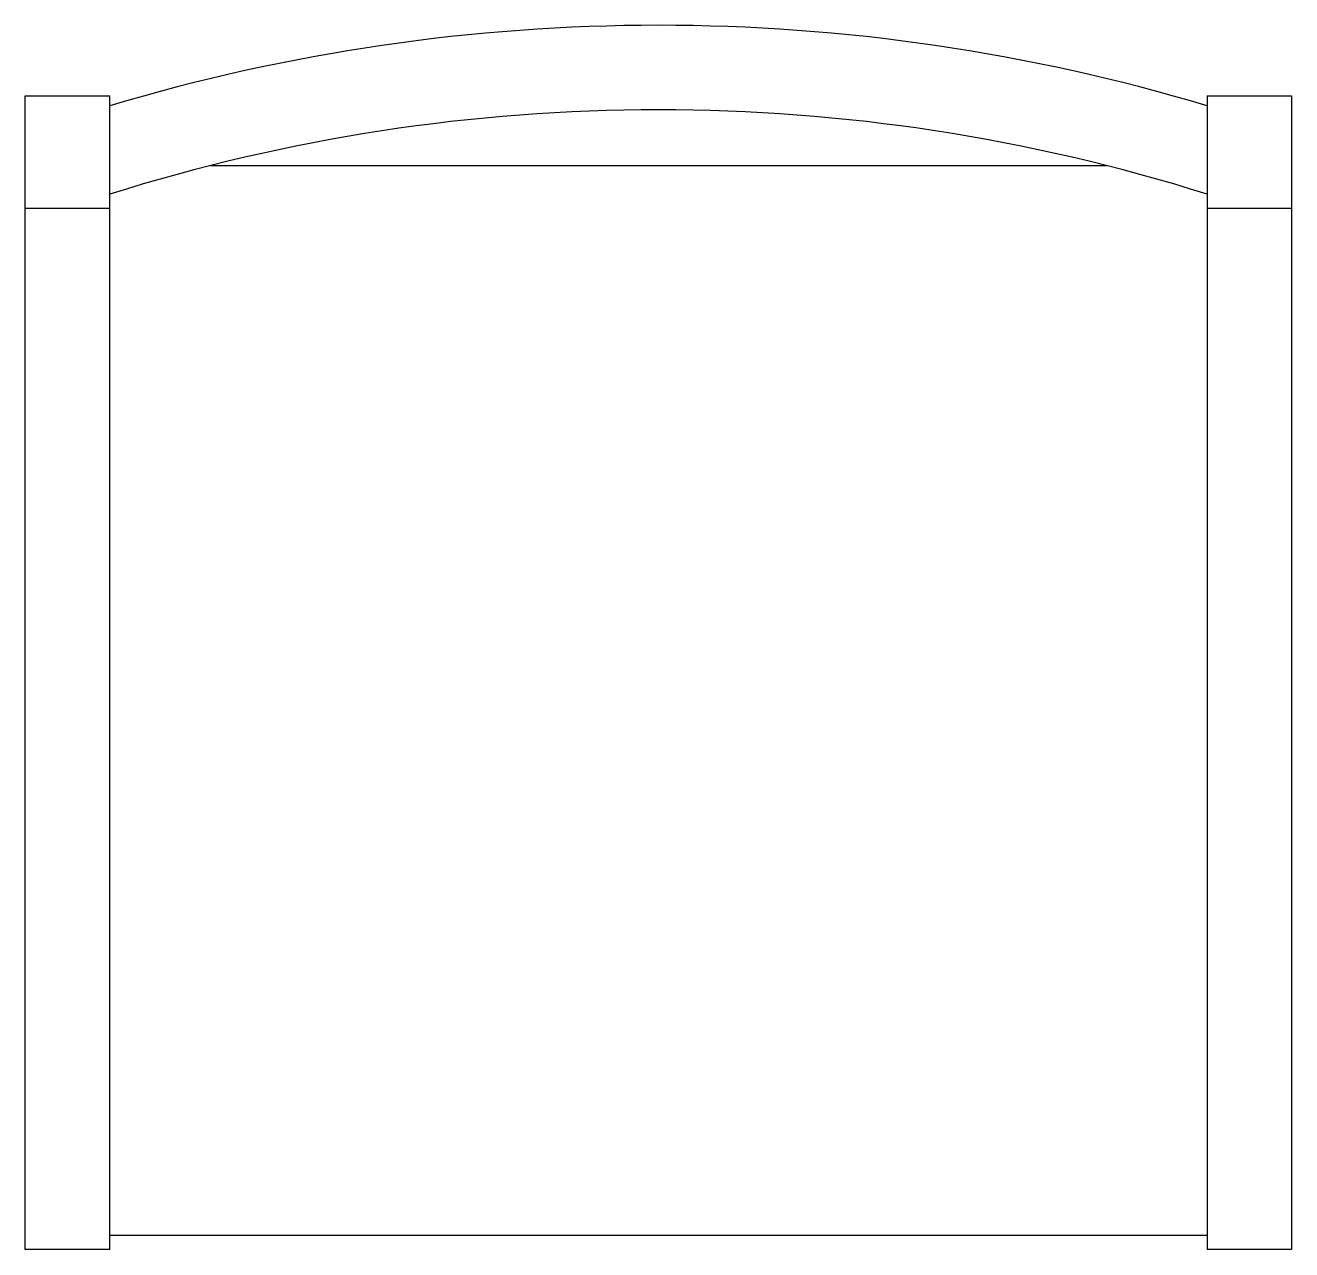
# Model space of a CAD drawing. Extents: x 274.141 to 274.591, y 14.447 to 14.882.
import ezdxf

# ---------------------------------------------------------------- set-up
doc = ezdxf.new("R2010")
doc.units = 0
doc.layers.get('0').update_dxf_attribs({"linetype": 'CONTINUOUS'})

msp = doc.modelspace()

# ---------------------------------------------------------------- linework, layer by layer
at = {"color": 0}
for p, q in [((274.14102, 14.8566), (274.17102, 14.8566)), ((274.14102, 14.4466), (274.14102, 14.8566)), ((274.17102, 14.4466), (274.17102, 14.8566)), ((274.56102, 14.8566), (274.59102, 14.8566)), ((274.56102, 14.8566), (274.56102, 14.4466)), ((274.59102, 14.8566), (274.59102, 14.4466)), ((274.2068, 14.83175), (274.52524, 14.83175)), ((274.14102, 14.8166), (274.17102, 14.8166)), ((274.56102, 14.8166), (274.59102, 14.8166)), ((274.56102, 14.4516), (274.17102, 14.4516)), ((274.17102, 14.4466), (274.14102, 14.4466)), ((274.59102, 14.4466), (274.56102, 14.4466))]:
    msp.add_line(p, q, dxfattribs=at)
for radius, start, end in [(0.67875, 73.30405, 106.69595), (0.64875, 72.50768, 107.49232)]:
    msp.add_arc((274.36602, 14.20285), radius, start, end, dxfattribs=at)

doc.saveas('drawing.dxf')
